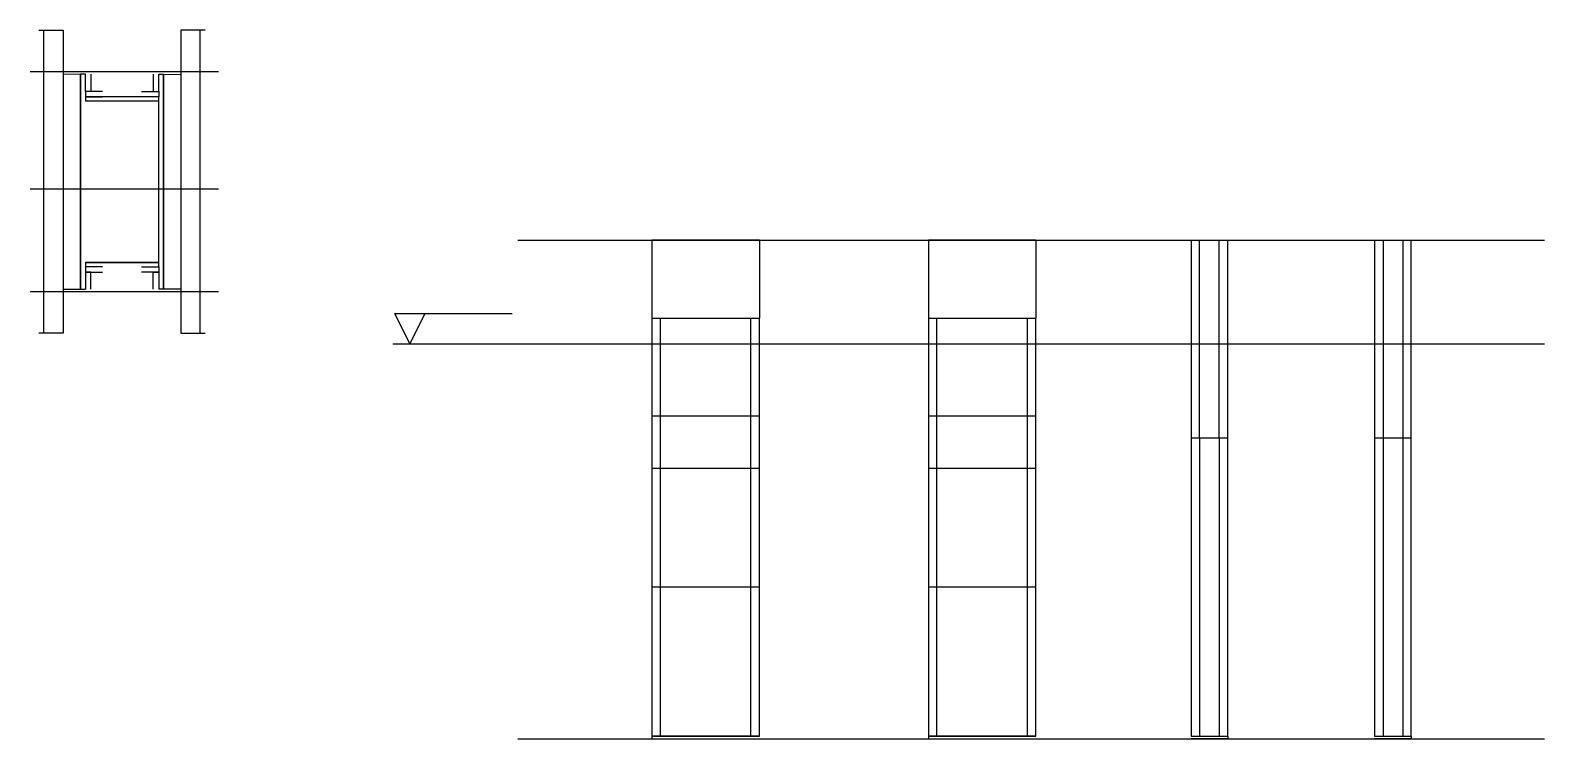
# Model space of a CAD drawing. Header units: metres. Extents: x 6344 to 7582, y 14403 to 14983.
import ezdxf

# ---------------------------------------------------------------- set-up
doc = ezdxf.new("R2010")
doc.units = ezdxf.units.M
for name, color, linetype in [('CHAPA', 7, 'Continuous'), ('COTA', 7, 'Continuous'), ('Hachura', 7, 'Continuous'), ('Madeira', 7, 'Continuous'), ('NIVEL 1° PAV.', 7, 'Continuous'), ('NIVEL 2° PAV.', 7, 'Continuous'), ('Nível', 7, 'Continuous'), ('Painéis', 7, 'Continuous'), ('Perfil Metálico', 7, 'Continuous'), ('SARR_2.2x7', 7, 'Continuous'), ('SARRAFO', 7, 'Continuous')]:
    doc.layers.add(name, color=color, linetype=linetype)

msp = doc.modelspace()

# ---------------------------------------------------------------- linework, layer by layer
at = {"layer": 'CHAPA', "color": 7, "lineweight": 25}
for points in [[(6388.8, 14946.7), (6384.8, 14946.7), (6384.8, 14770.7), (6388.8, 14770.7)], [(6388.8, 14946.7), (6384.8, 14946.7), (6384.8, 14770.7), (6388.8, 14770.7)], [(6448.8, 14946.7), (6452.8, 14946.7), (6452.8, 14770.7), (6448.8, 14770.7)], [(6448.8, 14946.7), (6452.8, 14946.7), (6452.8, 14770.7), (6448.8, 14770.7)], [(6448.8, 14924.7), (6448.8, 14928.3), (6388.8, 14928.3), (6388.8, 14924.7)], [(6448.8, 14924.7), (6448.8, 14928.3), (6388.8, 14928.3), (6388.8, 14924.7)], [(6448.8, 14789.1), (6448.8, 14792.7), (6388.8, 14792.7), (6388.8, 14789.1)], [(6448.8, 14789.1), (6448.8, 14792.7), (6388.8, 14792.7), (6388.8, 14789.1)]]:
    msp.add_lwpolyline(points, dxfattribs=at)
at = {"layer": 'COTA', "color": 7, "lineweight": 25}
for p, q in [((6852.1, 14811), (6852.1, 14747)), ((6940.1, 14811), (6852.1, 14811)), ((6940.1, 14811), (6940.1, 14747)), ((7078.3, 14811), (7078.3, 14747)), ((7166.3, 14811), (7078.3, 14811)), ((7166.3, 14811), (7166.3, 14747))]:
    msp.add_line(p, q, dxfattribs=at)
at = {"layer": 'Hachura', "color": 7, "lineweight": 25}
for p, q in [((6497.6, 14948.7), (6343.8, 14948.7)), ((6497.6, 14852.7), (6343.8, 14852.7)), ((6497.6, 14768.7), (6343.8, 14768.7))]:
    msp.add_line(p, q, dxfattribs=at)
at = {"layer": 'Madeira', "color": 7, "lineweight": 25}
for points in [[(6370.8, 14770.7), (6384.8, 14770.7), (6384.8, 14946.7), (6370.8, 14946.6)], [(6466.8, 14770.7), (6452.8, 14770.7), (6452.8, 14946.7), (6466.8, 14946.6)]]:
    msp.add_lwpolyline(points, dxfattribs=at)
at = {"layer": 'NIVEL 1° PAV.', "color": 7, "lineweight": 25}
msp.add_line((6742.6, 14811), (7582.4, 14811), dxfattribs=at)
at = {"layer": 'NIVEL 2° PAV.', "color": 7, "lineweight": 25}
for p, q in [((6641.8, 14751), (6737.8, 14751)), ((6641.8, 14751), (6654.3, 14726)), ((6654.3, 14726), (6666.8, 14751)), ((6640.4, 14726), (7582.4, 14726))]:
    msp.add_line(p, q, dxfattribs=at)
at = {"layer": 'Nível', "color": 7, "lineweight": 25}
for p, q in [((6742.6, 14811), (7582.4, 14811)), ((6742.6, 14403), (7582.4, 14403))]:
    msp.add_line(p, q, dxfattribs=at)
at = {"layer": 'Painéis', "color": 7, "lineweight": 25}
for p, q in [((7293.2, 14811), (7293.2, 14405)), ((7293.2, 14811), (7323.2, 14811)), ((7323.2, 14405), (7323.2, 14811)), ((7443.3, 14811), (7443.3, 14405)), ((7443.3, 14811), (7473.3, 14811)), ((7473.3, 14405), (7473.3, 14811)), ((6852.1, 14747), (6852.1, 14667)), ((6852.1, 14747), (6940.1, 14747)), ((6940.1, 14624), (6940.1, 14747)), ((7078.3, 14747), (7078.3, 14667)), ((7078.3, 14747), (7166.3, 14747)), ((7166.3, 14405), (7166.3, 14747)), ((6852.1, 14667), (6852.1, 14403)), ((6940.1, 14667), (6852.1, 14667)), ((7078.3, 14667), (7078.3, 14403)), ((7166.3, 14667), (7078.3, 14667)), ((7323.2, 14649), (7293.2, 14649)), ((7473.3, 14649), (7443.3, 14649)), ((6940.1, 14624), (6852.1, 14624)), ((6940.1, 14405), (6940.1, 14624)), ((7166.3, 14624), (7078.3, 14624)), ((6940.1, 14527), (6852.1, 14527)), ((7166.3, 14527), (7078.3, 14527)), ((6852.1, 14405), (6940.1, 14405)), ((7078.3, 14405), (7166.3, 14405)), ((7293.2, 14405), (7323.2, 14405)), ((7443.3, 14405), (7473.3, 14405))]:
    msp.add_line(p, q, dxfattribs=at)
for points in [[(6388.8, 14792.7), (6448.8, 14792.7), (6448.8, 14924.7), (6388.8, 14924.7)], [(6940.1, 14405), (6852.1, 14405), (6852.1, 14403), (6940.1, 14403)], [(7166.3, 14405), (7078.3, 14405), (7078.3, 14403), (7166.3, 14403)], [(7293.2, 14405), (7323.2, 14405), (7323.2, 14403), (7293.2, 14403)], [(7443.3, 14405), (7473.3, 14405), (7473.3, 14403), (7443.3, 14403)]]:
    msp.add_lwpolyline(points, dxfattribs=at)
at = {"layer": 'Perfil Metálico', "color": 7, "lineweight": 25}
for points in [[(6350.8, 14982.7), (6370.8, 14982.7), (6370.8, 14734.7), (6350.8, 14734.7)], [(6366.8, 14734.7), (6354.8, 14734.7), (6354.8, 14982.7), (6366.8, 14982.7)], [(6486.8, 14982.7), (6466.8, 14982.7), (6466.8, 14734.7), (6486.8, 14734.7)], [(6470.8, 14734.7), (6482.8, 14734.7), (6482.8, 14982.7), (6470.8, 14982.7)]]:
    msp.add_lwpolyline(points, dxfattribs=at)
at = {"layer": 'SARR_2.2x7', "color": 7, "lineweight": 25}
for p, q in [((7300.2, 14649), (7300.2, 14811)), ((7316.2, 14649), (7316.2, 14811)), ((7450.3, 14811), (7450.3, 14649)), ((7466.3, 14811), (7466.3, 14649)), ((6859.1, 14747), (6859.1, 14747)), ((6859.1, 14667), (6859.1, 14747)), ((6933.1, 14667), (6933.1, 14747)), ((7085.3, 14747), (7085.3, 14747)), ((7085.3, 14667), (7085.3, 14747)), ((7159.3, 14667), (7159.3, 14747)), ((6859.1, 14527), (6859.1, 14667)), ((6933.1, 14527), (6933.1, 14667)), ((7085.3, 14624), (7085.3, 14667)), ((7159.3, 14624), (7159.3, 14667)), ((7300.2, 14649), (7300.2, 14405)), ((7316.2, 14649), (7316.2, 14405)), ((7450.3, 14649), (7450.3, 14405)), ((7466.3, 14649), (7466.3, 14405)), ((7085.3, 14527), (7085.3, 14624)), ((7159.3, 14527), (7159.3, 14624)), ((6859.1, 14405), (6859.1, 14527)), ((6933.1, 14405), (6933.1, 14527)), ((7085.3, 14405), (7085.3, 14527)), ((7159.3, 14405), (7159.3, 14527)), ((6859.1, 14405), (6859.1, 14405)), ((6933.1, 14405), (6933.1, 14405)), ((7085.3, 14405), (7085.3, 14405)), ((7159.3, 14405), (7159.3, 14405))]:
    msp.add_line(p, q, dxfattribs=at)
at = {"layer": 'SARRAFO', "color": 7, "lineweight": 25}
for points in [[(6393.2, 14946.7), (6393.2, 14932.7), (6388.8, 14932.7), (6388.8, 14946.7)], [(6444.4, 14946.7), (6444.4, 14932.7), (6448.8, 14932.7), (6448.8, 14946.7)], [(6402.8, 14932.7), (6388.8, 14932.7), (6388.8, 14928.3), (6402.8, 14928.3)], [(6434.8, 14932.7), (6448.8, 14932.7), (6448.8, 14928.3), (6434.8, 14928.3)], [(6402.8, 14789.1), (6388.8, 14789.1), (6388.8, 14784.7), (6402.8, 14784.7)], [(6393.2, 14770.7), (6393.2, 14784.7), (6388.8, 14784.7), (6388.8, 14770.7)], [(6434.8, 14789.1), (6448.8, 14789.1), (6448.8, 14784.7), (6434.8, 14784.7)], [(6444.4, 14770.7), (6444.4, 14784.7), (6448.8, 14784.7), (6448.8, 14770.7)]]:
    msp.add_lwpolyline(points, dxfattribs=at)

doc.saveas('drawing.dxf')
